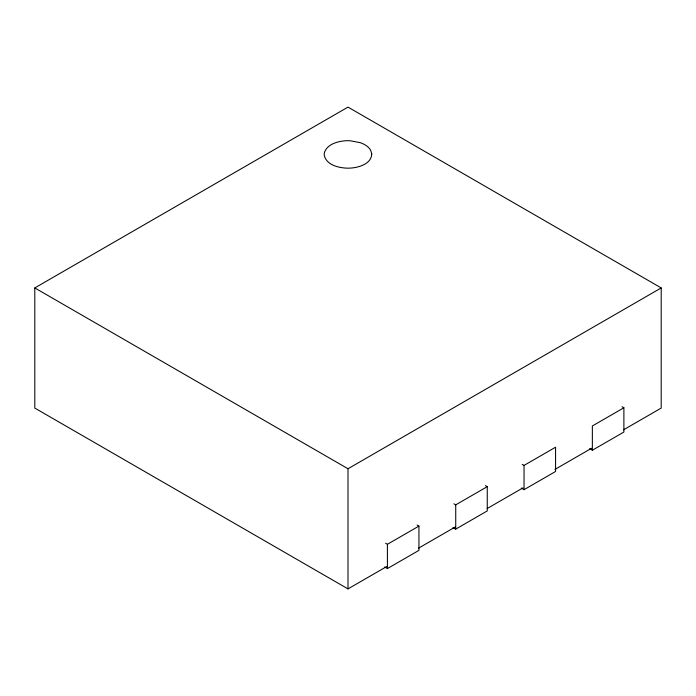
<?xml version="1.0" encoding="UTF-8"?>
<svg xmlns="http://www.w3.org/2000/svg" width="696" height="696" viewBox="0 0 696 696"><rect width="100%" height="100%" fill="white"/><g stroke="black" fill="none" stroke-linecap="round" stroke-linejoin="round"><path stroke-width="1.04" d="M386.558 566.631L348 588.894L34.8 408.074L34.8 287.926L348 107.106L661.2 287.926L661.2 408.074L623.581 429.797M34.8 287.926L348 468.747L661.2 287.926M385.593 543.245L387.411 544.298L418.94 526.098L418.94 550.371L387.411 568.571L384.679 566.996M453.905 503.808L455.732 504.852L487.261 486.652L487.261 510.925L455.732 529.125L452.992 527.551M522.226 464.363L524.044 465.415L555.573 447.215L555.573 471.479L524.044 489.688L521.313 488.113M592.357 450.242L623.886 432.042L623.886 407.769L592.357 425.969L592.357 450.242L589.625 448.668M418.54 548.17L455.219 526.994M487.2 508.532L522.94 487.896M554.921 469.435L591.6 448.259M622.067 406.716L623.886 407.769M485.434 485.599L487.261 486.652M417.121 525.045L418.94 526.098M524.044 465.415L524.044 489.688M455.732 504.852L455.732 529.125M387.411 544.298L387.411 568.571M348 468.747L348 588.894M371.76 153.894C371.447 163.421 360.163 167.075 352.211 167.945A24.003 13.859 0 0 1 346.504 168.136C337.995 167.675 326.441 164.891 324.275 155.356A24.003 13.859 0 0 1 324.58 152.041C327.607 144.307 336.812 141.679 344.32 140.87A23.56 13.607 0 0 1 350.097 140.757L360.284 142.68A23.751 13.711 0 0 1 368.097 147.091L368.462 147.439A23.995 13.859 0 0 1 370.759 150.458L371.76 153.894"/></g></svg>
